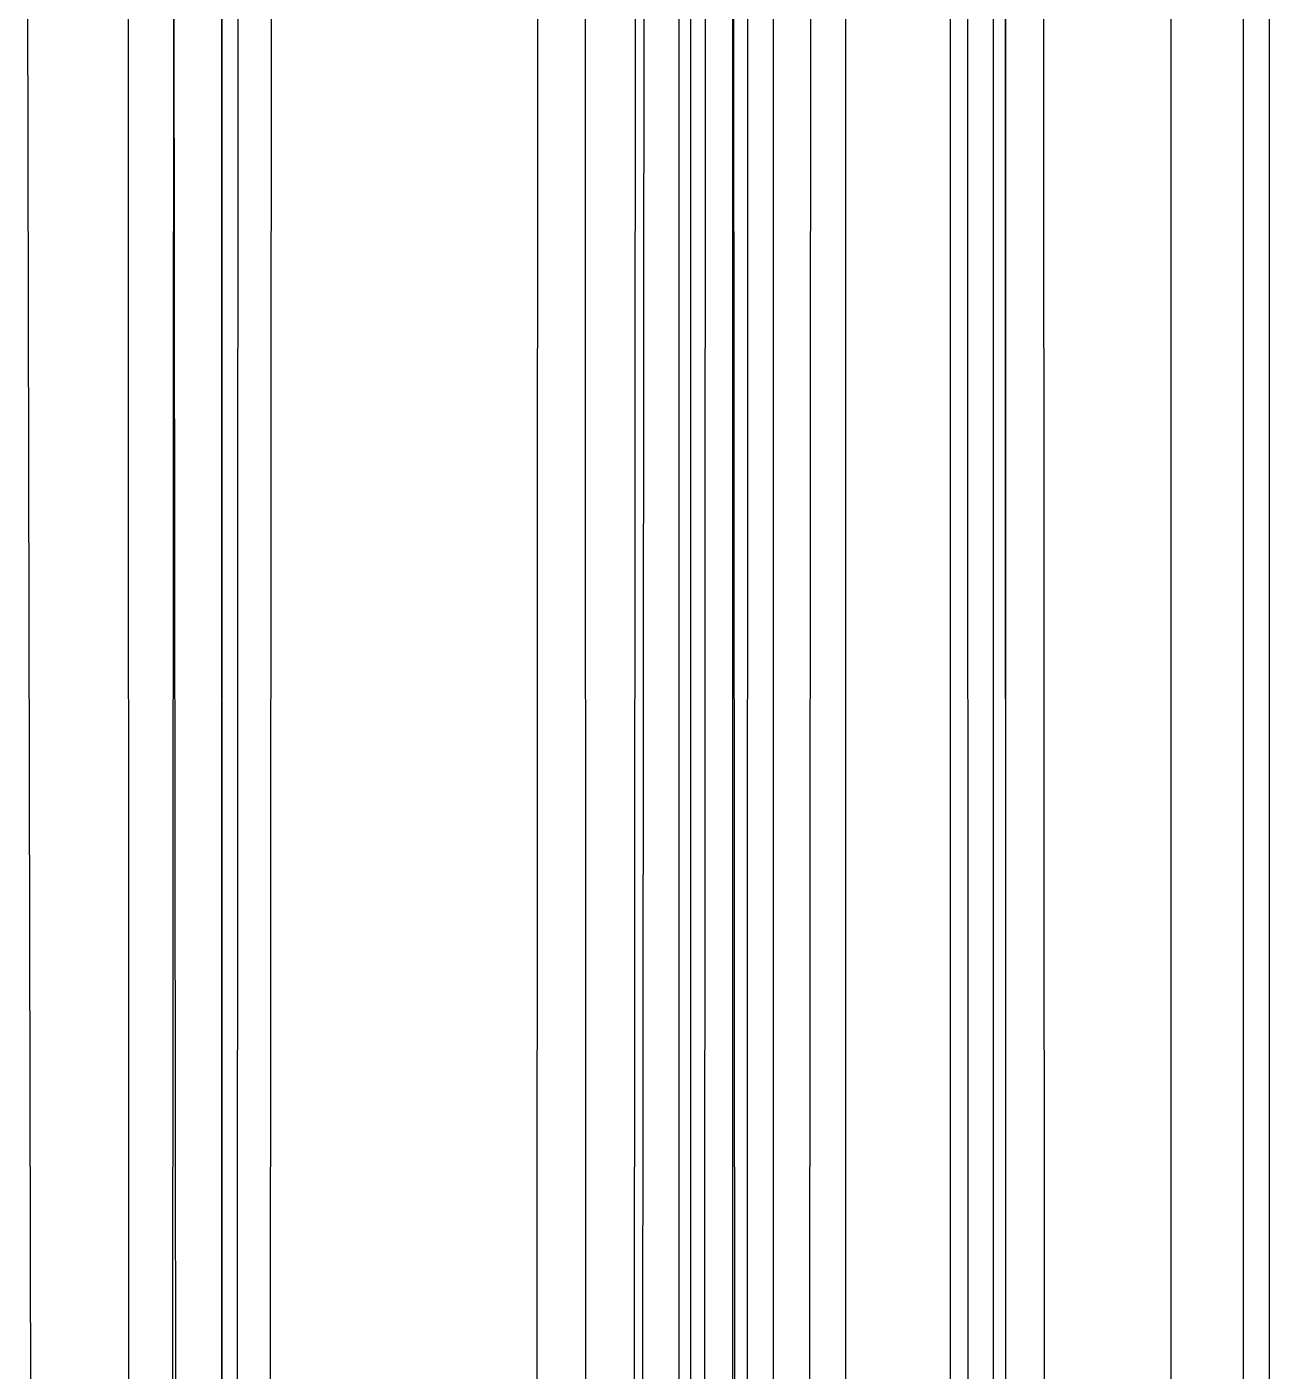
# Model space of a CAD drawing. Header units: inches. Extents: x 17 to 4615, y 5 to 3256.
# Drawn here: x 1647.582 to 1651.632, y 2409.353 to 2413.736 of the extents above; entities that cross this region are included whole.
import ezdxf

# ---------------------------------------------------------------- set-up
doc = ezdxf.new("R2010")
doc.units = ezdxf.units.IN
doc.header["$MEASUREMENT"] = 0

msp = doc.modelspace()

# ---------------------------------------------------------------- linework, layer by layer
for p, q in [((1651.6324, 2589.9496), (1651.6324, 2243.9862)), ((1651.5483, 2589.9138), (1651.5483, 2244.0227)), ((1651.3124, 2589.8133), (1651.3124, 2244.1249)), ((1649.5672, 2415.9338), (1649.4383, 2248.0937)), ((1649.4383, 2248.0937), (1649.5969, 2415.7497)), ((1649.7176, 2244.8104), (1649.7082, 2415.7527)), ((1649.7941, 2415.755), (1649.7453, 2301.9825)), ((1649.7453, 2301.9825), (1649.7465, 2415.7538)), ((1649.8708, 2244.745), (1649.8843, 2415.7575)), ((1649.8843, 2415.7575), (1649.9172, 2373.0583)), ((1649.9324, 2415.6023), (1649.9172, 2373.0583)), ((1650.0166, 2244.6828), (1650.139, 2415.6023)), ((1650.0166, 2244.6828), (1650.0166, 2415.6023)), ((1650.2525, 2244.582), (1650.2525, 2415.6023)), ((1650.5933, 2244.4365), (1650.5933, 2415.6023)), ((1650.648, 2415.6023), (1650.6997, 2244.3904)), ((1649.4383, 2248.0937), (1649.4027, 2415.2368)), ((1647.6324, 2391.8095), (1647.5819, 2415.0522)), ((1649.2324, 2358.7985), (1649.2478, 2415.0171)), ((1647.9116, 2414.7881), (1647.9399, 2315.0104)), ((1648.0603, 2414.7217), (1647.9856, 2303.5721)), ((1648.0603, 2414.7217), (1648.1981, 2294.2639)), ((1648.2173, 2414.6779), (1648.1981, 2294.2639)), ((1648.2447, 2335.1594), (1648.2173, 2414.6779)), ((1648.2447, 2335.1594), (1648.2709, 2414.6686)), ((1648.379, 2414.6579), (1648.3712, 2402.0135)), ((1650.9716, 2244.2726), (1650.8979, 2413.9006)), ((1650.7324, 2413.8534), (1650.7324, 2282.9523)), ((1650.7726, 2413.8534), (1650.7713, 2244.3593)), ((1650.8324, 2244.3328), (1650.7726, 2413.8534))]:
    msp.add_line(p, q)

doc.saveas('drawing.dxf')
